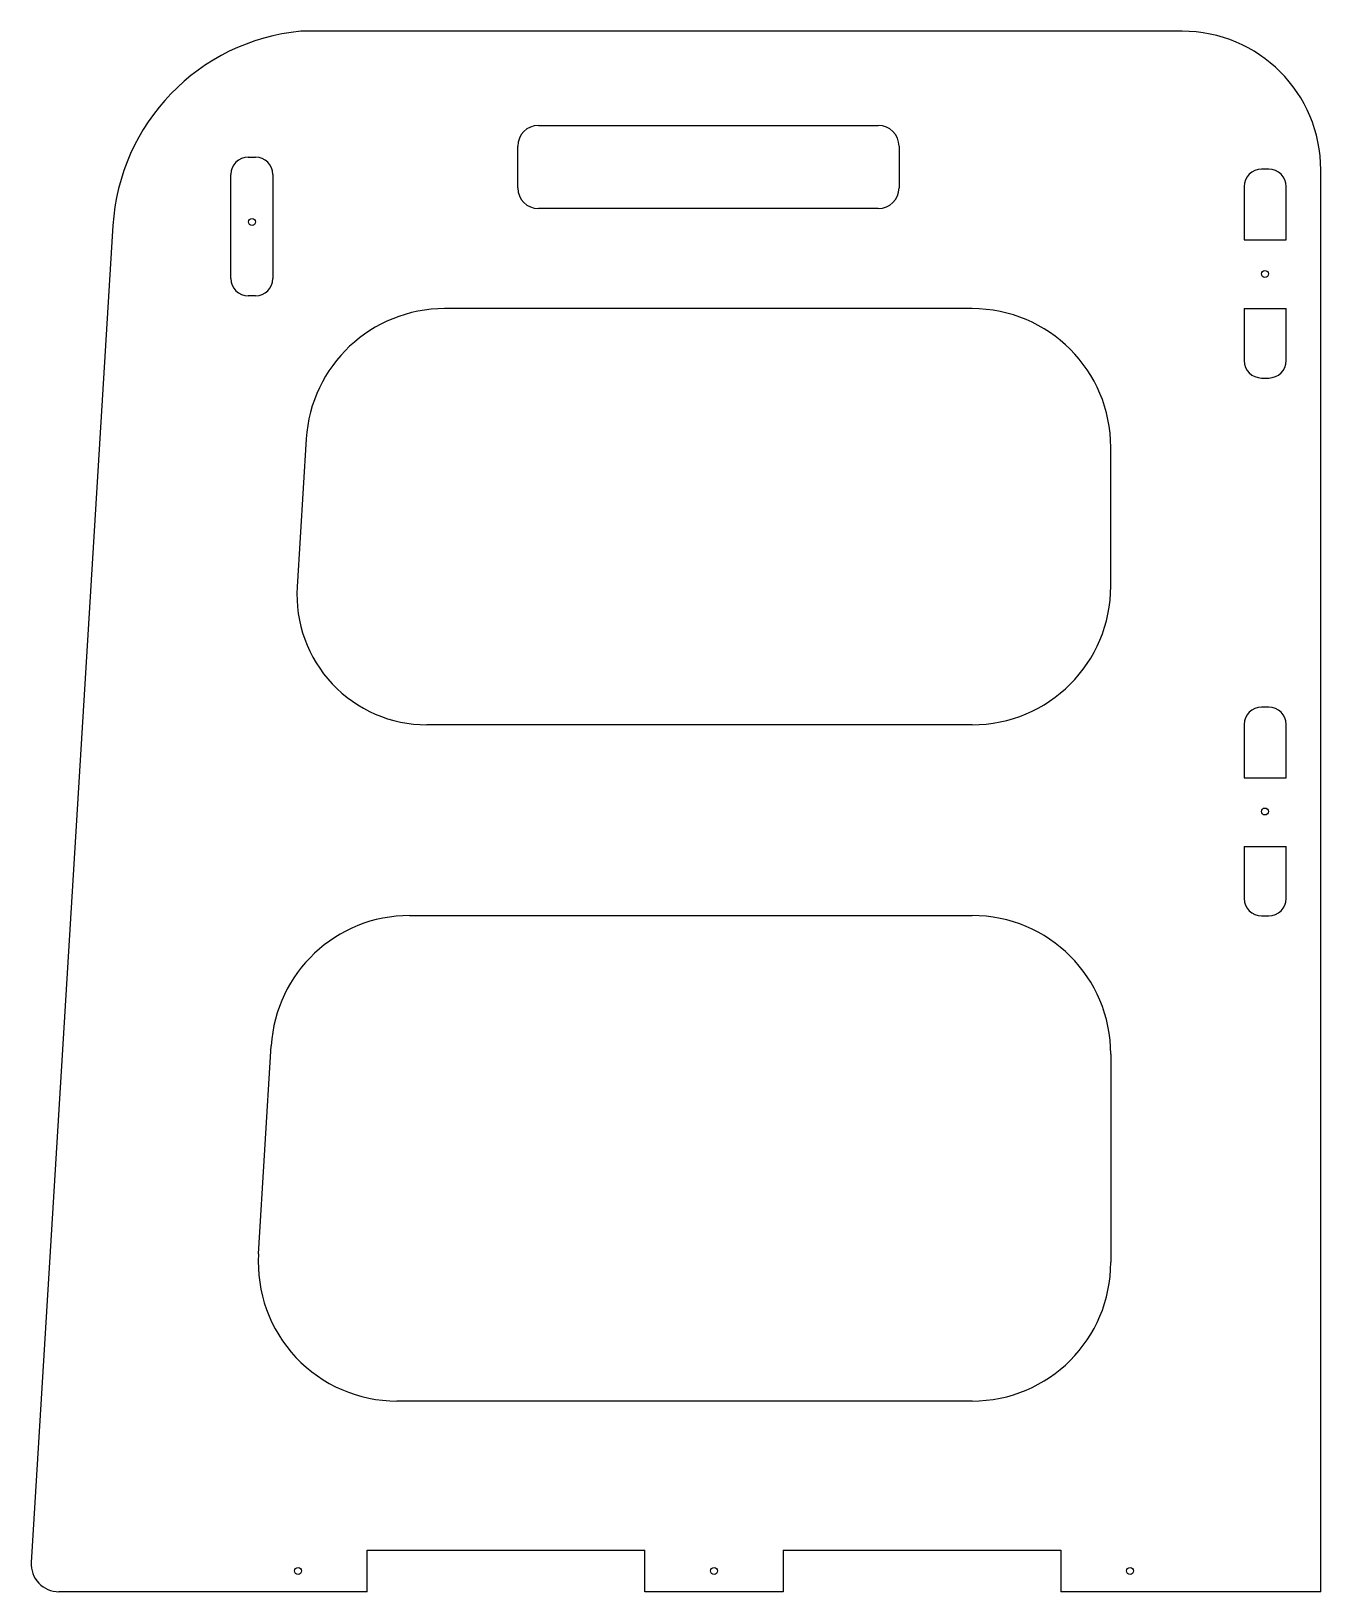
# Model space of a CAD drawing. Header units: millimetres. Extents: x -119 to 253, y -222 to 228.
import ezdxf

# ---------------------------------------------------------------- set-up
doc = ezdxf.new("R2010")
doc.units = ezdxf.units.MM

msp = doc.modelspace()

# ---------------------------------------------------------------- linework, layer by layer
at = {"color": 7, "linetype": 'Continuous', "lineweight": 25}
for p, q in [((212.72, 228.17), (-41.52, 228.17)), ((27.07, 201.01), (125.07, 201.01)), ((21.07, 183.01), (21.07, 195.01)), ((131.07, 195.01), (131.07, 183.01)), ((-56.66, 191.87), (-54.56, 191.87)), ((-61.66, 156.86), (-61.66, 186.87)), ((-49.56, 186.87), (-49.56, 156.86)), ((237.72, 188.37), (235.62, 188.37)), ((252.72, -221.83), (252.72, 188.17)), ((230.62, 183.37), (230.62, 167.97)), ((242.72, 167.97), (242.72, 183.37)), ((125.07, 177.01), (27.07, 177.01)), ((-95.7, 172.1), (-119.26, -213.34)), ((230.62, 167.97), (242.72, 167.97)), ((-54.56, 151.86), (-56.66, 151.86)), ((152.14, 148.17), (-0.01, 148.17)), ((230.62, 148.17), (230.62, 133.17)), ((230.62, 148.17), (242.72, 148.17)), ((242.72, 133.17), (242.72, 148.17)), ((235.62, 128.17), (237.72, 128.17)), ((-39.93, 110.61), (-42.54, 67.91)), ((192.14, 68.17), (192.14, 108.17)), ((237.72, 33.27), (235.62, 33.27)), ((152.14, 28.17), (-5.15, 28.17)), ((230.62, 28.27), (230.62, 12.87)), ((242.72, 12.87), (242.72, 28.27)), ((230.62, 12.87), (242.72, 12.87)), ((230.62, -6.93), (230.62, -21.93)), ((230.62, -6.93), (242.72, -6.93)), ((242.72, -21.93), (242.72, -6.93)), ((-10.12, -26.83), (152.14, -26.83)), ((235.62, -26.93), (237.72, -26.93)), ((-53.71, -124.39), (-50.04, -64.39)), ((192.14, -66.83), (192.14, -126.83)), ((152.14, -166.83), (-13.78, -166.83)), ((-22.38, -209.83), (57.72, -209.83)), ((-22.38, -221.83), (-22.38, -209.83)), ((57.72, -221.83), (57.72, -209.83)), ((97.62, -209.83), (177.72, -209.83)), ((97.62, -209.83), (97.62, -221.83)), ((177.72, -209.83), (177.72, -221.83)), ((-22.38, -221.83), (-111.27, -221.83)), ((97.62, -221.83), (57.72, -221.83)), ((252.72, -221.83), (177.72, -221.83))]:
    msp.add_line(p, q, dxfattribs=at)
for centre in [(-55.56, 173.17), (236.62, 158.17), (236.62, 3.17), (-42.28, -215.83), (77.72, -215.83), (197.72, -215.83)]:
    msp.add_circle(centre, 1, dxfattribs=at)
for centre, radius, start, end in [((-35.81, 168.44), 60, 95.4534, 176.5029), ((212.72, 188.17), 40, 0, 90), ((27.07, 195.01), 6, 90, 180), ((125.07, 195.01), 6, 0, 90), ((-56.66, 186.87), 5, 90, 180), ((-54.56, 186.87), 5, 0, 90), ((235.62, 183.37), 5, 90, 180), ((237.72, 183.37), 5, 0, 90), ((27.07, 183.01), 6, 180, 270), ((125.07, 183.01), 6, 270, 0), ((-56.66, 156.86), 5, 180, 270), ((-54.56, 156.86), 5, 270, 0), ((-0.01, 108.17), 40, 90, 176.5029), ((152.14, 108.17), 40, 0, 90), ((235.62, 133.17), 5, 180, 270), ((237.72, 133.17), 5, 270, 0), ((-5.15, 65.63), 37.46, 176.5029, 270), ((152.14, 68.17), 40, 270, 0), ((235.62, 28.27), 5, 90, 180), ((237.72, 28.27), 5, 0, 90), ((235.62, -21.93), 5, 180, 270), ((237.72, -21.93), 5, 270, 0), ((-10.12, -66.83), 40, 90, 176.5029), ((152.14, -66.83), 40, 0, 90), ((-13.78, -126.83), 40, 176.5029, 270), ((152.14, -126.83), 40, 270, 0), ((-111.27, -213.83), 8, 176.5029, 270)]:
    msp.add_arc(centre, radius, start, end, dxfattribs=at)

doc.saveas('drawing.dxf')
